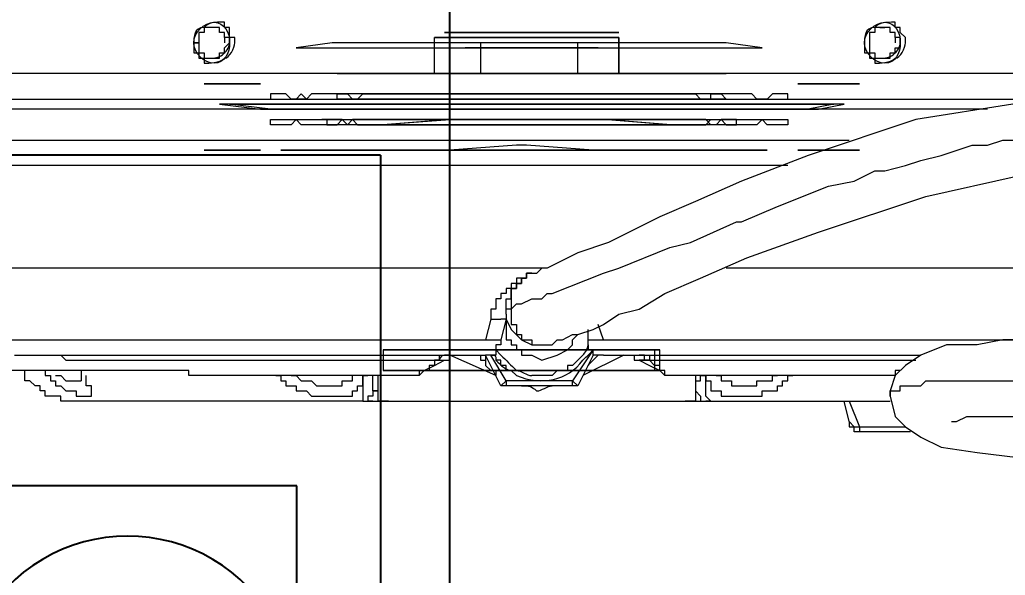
# Model space of a CAD drawing. Header units: millimetres. Extents: x 25083 to 52777, y 24772 to 45779.
# Drawn here: x 39167.5 to 39238.9, y 33516.5 to 33556.8 of the extents above; entities that cross this region are included whole.
import ezdxf

# ---------------------------------------------------------------- set-up
doc = ezdxf.new("R2010")
doc.units = ezdxf.units.MM
doc.layers.add('小车', color=7, linetype='Continuous')
doc.styles.get("Standard").update_dxf_attribs({"font": ''})
doc.styles.get('Standard').set_extended_font_data('SimSun')
doc.dimstyles.new('15', dxfattribs={"dimtxt": 15, "dimasz": 10, "dimexe": 2, "dimexo": 1, "dimgap": 1, "dimtad": 1, "dimdsep": 46, "dimtxsty": 'Standard', "dimcen": 2.5, "dimadec": 0, "dimazin": 0, "dimtfac": 1, "dimtmove": 2, "dimatfit": 3, "dimfxl": 1, "dimtolj": 1, "dimarcsym": 0})
doc.dimstyles.new('ISO-25', dxfattribs={"dimtxt": 2.5, "dimasz": 2.5, "dimexe": 1.25, "dimexo": 0.625, "dimtad": 1, "dimtxsty": 'Standard', "dimcen": 2.5, "dimadec": 0, "dimazin": 0, "dimtfac": 1, "dimtmove": 0, "dimatfit": 3, "dimfxl": 1, "dimarcsym": 0})

# ---------------------------------------------------------------- blocks, each defined once
blk = doc.blocks.new('A$C6E4F4F8B')
for q in [(197.2, 70), (0, 0)]:
    blk.add_line((0, 70), q)
at = {"color": 1}
for p, q in [((64, 63.918), (24, 63.918)), ((24, 63.918), (24, 6.083)), ((74, 63.918), (24, 63.918)), ((24, 63.918), (24, 6.083))]:
    blk.add_line(p, q, dxfattribs=at)
blk.add_arc((39.795, 51.652), 12.158, 88.3056, 271.6944)
blk = doc.blocks.new('*D925')
at = {"color": 0, "lineweight": -2}
for p, q in [((29677.862, 34881.662), (29677.862, 32448.293)), ((40733.017, 34757.645), (40733.017, 32448.293)), ((29680.362, 32449.543), (40730.517, 32449.543))]:
    blk.add_line(p, q, dxfattribs=at)
at = {"color": 0}
for points in [[(29680.362, 32449.96), (29680.362, 32449.127), (29677.862, 32449.543)], [(40730.517, 32449.127), (40730.517, 32449.96), (40733.017, 32449.543)]]:
    blk.add_solid(points, dxfattribs=at)
at = {"layer": 'DEFPOINTS', "color": 0}
for p in [(29677.862, 34882.287), (40733.017, 34758.27), (40733.017, 32449.543)]:
    blk.add_point(p, dxfattribs=at)
at = {"color": 0, "insert": (35205.439, 32451.628), "char_height": 2.5, "attachment_point": 5}
blk.add_mtext('11055,15', dxfattribs=at)
blk = doc.blocks.new('zw$D2F4')
at = {"color": 7, "lineweight": 5}
for points in [[(352.048, 318.997), (352.048, 359.847), (352.42, 360.218), (352.42, 361.704), (352.791, 362.075), (352.791, 362.446), (353.534, 363.189)], [(373.587, 234.699), (373.587, 335.337)], [(370.988, 253.267), (370.988, 334.594)], [(371.73, 334.966), (371.73, 235.07)], [(354.276, 324.568), (354.276, 289.66)], [(359.476, 285.575), (359.476, 324.568)], [(366.903, 267.75), (366.903, 324.568)], [(368.759, 324.568), (368.759, 263.294)], [(353.162, 323.825), (353.162, 320.483), (352.791, 320.111), (352.791, 319.369)], [(353.162, 323.825), (353.162, 322.34)], [(349.82, 319.369), (349.82, 320.483), (350.192, 320.483), (350.192, 321.597), (350.563, 321.597), (350.563, 321.968), (350.934, 321.968), (350.934, 322.34), (351.306, 322.711), (351.306, 323.082), (352.048, 323.082)], [(353.162, 322.34), (353.162, 321.597)], [(352.048, 321.597), (351.677, 321.597), (351.677, 321.226), (351.306, 321.226), (351.306, 320.854), (350.934, 320.854), (350.934, 320.483), (350.563, 320.111), (350.563, 319.369), (350.192, 319.369), (350.192, 318.255), (350.563, 318.255)], [(353.162, 321.597), (353.162, 321.226)], [(353.162, 321.226), (353.162, 319.74)], [(351.677, 320.854), (351.677, 320.483), (351.306, 320.111), (351.306, 319.369), (351.306, 318.997)], [(353.162, 319.74), (353.162, 319.369)], [(349.82, 298.573), (349.82, 319.369)], [(351.677, 318.997), (351.306, 318.997)], [(352.048, 318.997), (351.677, 318.997)], [(352.048, 318.255), (352.048, 318.997)], [(352.791, 319.369), (352.791, 318.997)], [(352.791, 318.997), (352.791, 318.626)], [(352.791, 318.997), (352.791, 317.883)], [(353.162, 319.369), (353.162, 316.027)], [(353.162, 318.997), (353.162, 318.255)], [(350.563, 318.255), (350.934, 318.255), (350.934, 318.626), (351.677, 318.626)], [(352.048, 317.883), (352.048, 318.255)], [(352.791, 318.626), (352.791, 318.255)], [(352.791, 318.255), (352.791, 317.883)], [(353.162, 318.255), (353.162, 316.769)], [(352.048, 315.284), (352.048, 317.883)], [(352.791, 317.883), (352.791, 316.027)], [(352.791, 317.512), (352.791, 316.027)], [(352.791, 316.027), (352.791, 315.655)], [(353.162, 316.398), (353.162, 316.027)], [(353.162, 316.027), (353.162, 315.655)], [(352.048, 313.056), (352.048, 315.284)], [(352.791, 315.655), (352.791, 315.284)], [(352.791, 315.655), (352.791, 315.284)], [(352.791, 315.284), (352.791, 314.541)], [(352.791, 315.284), (352.791, 314.912)], [(353.162, 315.655), (353.162, 315.284)], [(353.162, 315.655), (353.162, 315.284)], [(353.162, 315.284), (353.162, 314.541)], [(353.162, 315.284), (353.162, 314.912)], [(352.791, 314.912), (352.791, 314.541)], [(352.791, 314.541), (352.791, 314.17)], [(352.791, 314.541), (352.791, 314.17)], [(353.162, 314.912), (353.162, 314.541)], [(353.162, 314.541), (353.162, 313.798)], [(353.162, 314.541), (353.162, 314.17)], [(352.791, 314.17), (352.791, 313.798)], [(353.162, 314.17), (353.162, 313.798)], [(352.791, 313.798), (352.791, 313.427)], [(352.791, 313.798), (352.791, 313.427)], [(352.791, 313.427), (352.791, 313.056)], [(353.162, 313.798), (353.162, 313.056)], [(353.162, 313.798), (353.162, 313.427)], [(353.162, 313.427), (353.162, 313.056)], [(352.048, 311.942), (352.048, 313.056)], [(352.791, 313.056), (352.791, 312.684)], [(352.791, 312.684), (352.791, 312.313)], [(353.162, 313.056), (353.162, 312.684)], [(353.162, 312.684), (353.162, 312.313)], [(351.677, 310.456), (351.677, 311.199), (352.048, 311.199), (352.048, 311.942)], [(352.791, 312.313), (352.791, 311.942)], [(352.791, 311.942), (352.791, 311.57)], [(352.791, 311.942), (352.791, 311.57)], [(353.162, 312.313), (353.162, 311.57)], [(353.162, 312.313), (353.162, 311.942)], [(353.162, 311.942), (353.162, 311.57)], [(352.791, 311.57), (352.791, 311.199)], [(352.791, 311.199), (352.791, 310.827)], [(352.791, 311.199), (352.791, 310.827)], [(353.162, 311.57), (353.162, 311.199)], [(353.162, 311.199), (353.162, 310.827)], [(353.162, 311.199), (353.162, 310.827)], [(351.677, 309.342), (351.677, 310.456)], [(352.791, 310.827), (352.791, 310.456)], [(352.791, 310.456), (352.791, 309.713)], [(352.791, 310.456), (352.791, 310.085)], [(353.162, 310.827), (353.162, 310.456)], [(353.162, 310.456), (353.162, 309.713)], [(353.162, 310.456), (353.162, 310.085)], [(375.815, 310.827), (375.073, 310.827), (375.073, 310.456), (374.701, 310.456), (374.701, 310.085), (374.33, 310.085)], [(375.815, 310.827), (375.815, 310.456), (375.073, 310.456), (375.073, 310.085), (374.701, 310.085), (374.701, 308.971), (375.073, 308.971), (375.073, 308.599), (375.444, 308.599), (375.815, 308.228)], [(375.444, 310.456), (375.073, 310.456), (375.073, 310.085)], [(375.815, 310.456), (375.444, 310.456)], [(375.815, 308.228), (376.187, 308.228), (376.187, 308.599), (376.558, 308.599), (376.558, 308.971), (376.929, 308.971), (376.929, 310.085), (376.558, 310.085), (376.558, 310.456), (375.815, 310.456), (375.815, 310.827)], [(376.929, 309.713), (376.929, 310.085), (376.558, 310.085), (376.558, 310.456), (376.187, 310.456), (375.815, 310.456)], [(352.791, 310.085), (352.791, 309.713)], [(352.791, 309.713), (352.791, 309.342)], [(353.162, 310.085), (353.162, 309.713)], [(353.162, 309.713), (353.162, 309.342)], [(368.017, 306), (368.017, 308.599), (368.017, 308.971), (368.017, 310.085)], [(368.017, 310.085), (368.017, 307.485), (368.017, 307.114), (368.017, 306)], [(372.844, 310.085), (372.844, 306.743), (372.844, 306)], [(372.844, 306), (372.844, 309.342), (372.844, 310.085)], [(376.929, 308.971), (376.929, 309.713)], [(376.929, 308.971), (376.929, 309.713)], [(351.677, 305.628), (351.677, 309.342)], [(352.791, 309.342), (352.791, 308.971)], [(352.791, 309.342), (352.791, 308.599)], [(352.791, 308.971), (352.791, 308.599)], [(353.162, 309.342), (353.162, 308.971)], [(353.162, 309.342), (353.162, 308.599)], [(353.162, 308.971), (353.162, 308.599)], [(371.359, 286.689), (371.359, 308.971), (370.988, 306), (370.988, 296.716), (370.988, 291.888), (370.988, 285.946)], [(372.844, 306.743), (372.844, 308.599), (372.844, 309.342)], [(372.844, 309.342), (372.844, 307.857), (372.844, 307.485), (372.844, 306.743)], [(375.815, 307.857), (376.187, 307.857), (376.187, 308.228), (376.929, 308.228), (376.929, 308.599), (377.301, 308.599), (377.301, 308.971)], [(376.187, 308.599), (376.558, 308.599), (376.558, 308.971), (376.929, 308.971)], [(352.791, 308.599), (352.791, 308.228)], [(352.791, 308.228), (352.791, 307.857)], [(353.162, 308.599), (353.162, 308.228)], [(353.162, 308.228), (353.162, 307.857)], [(370.988, 286.318), (370.988, 305.257), (371.359, 308.228), (371.359, 297.087), (371.359, 286.689)], [(376.187, 308.599), (375.815, 308.599)], [(375.815, 308.228), (376.187, 308.228), (376.187, 308.599)], [(352.791, 307.857), (352.791, 307.485)], [(352.791, 307.857), (352.791, 307.485)], [(352.791, 307.485), (352.791, 306.743)], [(353.162, 307.857), (353.162, 307.485)], [(353.162, 307.857), (353.162, 307.485)], [(353.162, 307.485), (353.162, 306.743)], [(352.791, 306.743), (352.791, 306.371)], [(352.791, 306.743), (352.791, 306.371)], [(353.162, 306.743), (353.162, 306.371)], [(353.162, 306.743), (353.162, 306.371)], [(352.791, 306.371), (352.791, 306)], [(352.791, 306), (352.791, 305.628)], [(353.162, 306.371), (353.162, 306)], [(353.162, 306), (353.162, 305.628)], [(351.677, 303.029), (351.677, 305.628)], [(352.791, 305.628), (352.791, 305.257)], [(352.791, 305.628), (352.791, 305.257)], [(352.791, 305.257), (352.791, 304.886)], [(353.162, 305.628), (353.162, 305.257)], [(353.162, 305.628), (353.162, 305.257)], [(353.162, 305.257), (353.162, 304.886)], [(369.874, 286.318), (369.874, 303.029), (370.245, 303.4), (369.874, 303.772), (369.874, 305.257), (370.245, 305.257), (370.245, 286.689)], [(372.102, 286.689), (372.102, 302.286), (371.73, 302.658), (371.73, 303.772), (372.102, 304.143), (372.102, 305.257), (371.73, 305.257), (371.73, 303.4), (372.102, 303.029), (371.73, 302.658), (371.73, 286.318)], [(351.677, 304.886), (351.677, 304.514), (351.306, 304.514), (351.306, 304.143), (350.934, 304.143), (350.934, 303.4), (350.563, 303.4), (350.563, 302.658), (350.192, 302.286), (350.192, 301.915), (350.192, 299.315), (350.563, 299.315)], [(352.791, 304.886), (352.791, 304.143)], [(353.162, 304.886), (353.162, 304.514)], [(352.791, 304.143), (352.791, 303.772)], [(352.791, 304.143), (352.791, 303.772)], [(353.162, 304.514), (353.162, 304.143)], [(353.162, 304.143), (353.162, 303.772)], [(368.017, 301.172), (368.017, 303.029), (368.017, 303.4), (368.017, 304.514)], [(368.017, 304.514), (368.017, 302.658), (368.017, 302.286), (368.017, 301.172)], [(351.677, 303.772), (351.677, 303.4), (351.306, 303.029), (351.306, 302.286)], [(352.791, 303.772), (352.791, 303.029)], [(353.162, 303.772), (353.162, 303.4)], [(353.162, 303.4), (353.162, 303.029)], [(368.017, 300.429), (368.017, 302.286), (368.017, 303.4)], [(368.017, 303.4), (368.017, 301.543), (368.017, 300.429)], [(375.815, 290.031), (375.815, 300.801), (375.444, 303.4), (375.444, 293.745), (375.444, 290.403), (375.444, 286.318)], [(351.677, 300.429), (351.677, 303.029)], [(352.791, 303.029), (352.791, 302.658)], [(352.791, 303.029), (352.791, 302.658)], [(352.791, 302.658), (352.791, 302.286)], [(353.162, 303.029), (353.162, 302.658)], [(353.162, 303.029), (353.162, 302.658)], [(353.162, 302.658), (353.162, 302.286)], [(351.306, 302.286), (350.934, 301.915), (350.934, 300.058), (351.306, 300.058), (351.306, 299.687), (351.306, 299.315)], [(352.791, 302.286), (352.791, 301.543)], [(353.162, 302.286), (353.162, 301.543)], [(352.791, 301.543), (352.791, 301.172)], [(352.791, 301.543), (352.791, 301.172)], [(352.791, 301.172), (352.791, 300.801)], [(353.162, 301.543), (353.162, 301.172)], [(353.162, 301.543), (353.162, 301.172)], [(353.162, 301.172), (353.162, 300.801)], [(368.017, 286.318), (368.017, 301.543), (368.017, 286.689)], [(370.245, 286.689), (370.245, 299.315), (369.874, 299.687), (370.245, 300.058), (370.245, 301.172), (370.245, 301.543), (370.245, 301.172), (369.874, 301.172), (369.874, 300.429), (370.245, 300.058), (370.245, 299.315), (369.874, 298.944), (369.874, 286.318)], [(351.677, 298.573), (351.677, 300.429)], [(352.791, 300.801), (352.791, 300.429)], [(352.791, 300.429), (352.791, 300.058)], [(352.791, 300.429), (352.791, 300.058)], [(353.162, 300.801), (353.162, 300.429)], [(353.162, 300.429), (353.162, 300.058)], [(353.162, 300.429), (353.162, 300.058)], [(371.73, 286.318), (371.73, 300.429), (372.102, 300.429), (372.102, 299.687), (371.73, 299.315), (371.73, 298.944), (372.102, 298.573), (372.102, 286.689)], [(373.587, 286.689), (373.587, 300.429), (373.587, 286.318)], [(352.791, 300.058), (352.791, 299.315)], [(353.162, 300.058), (353.162, 299.687)], [(353.162, 299.687), (353.162, 299.315)], [(350.563, 299.315), (350.563, 298.944), (350.934, 298.944), (350.934, 298.573)], [(351.306, 299.315), (351.677, 299.315)], [(352.791, 299.315), (352.791, 298.944)], [(352.791, 298.944), (352.791, 298.573)], [(352.791, 298.944), (352.791, 298.573)], [(353.162, 299.315), (353.162, 298.944)], [(353.162, 298.944), (353.162, 298.201)], [(353.162, 298.944), (353.162, 298.573)], [(349.82, 298.573), (349.82, 298.201)], [(351.677, 298.573), (349.82, 298.573)], [(349.82, 298.573), (349.82, 298.201)], [(349.82, 298.201), (349.82, 297.83)], [(349.82, 297.83), (349.82, 298.201)], [(350.192, 298.201), (349.82, 298.201)], [(350.563, 297.83), (350.192, 297.83), (350.192, 298.201)], [(350.934, 298.573), (351.677, 298.573)], [(351.306, 297.83), (351.677, 297.83), (351.677, 298.573)], [(351.677, 296.716), (351.677, 298.573)], [(352.791, 298.573), (352.791, 297.83)], [(353.162, 298.573), (353.162, 298.201)], [(353.162, 298.201), (353.162, 297.83)], [(349.82, 297.83), (349.82, 297.087)], [(349.82, 297.087), (349.82, 297.459), (350.563, 297.459)], [(350.192, 297.459), (350.563, 297.459), (350.563, 297.83)], [(350.563, 297.83), (350.563, 297.459)], [(350.563, 297.83), (351.306, 297.83)], [(350.563, 297.459), (351.677, 297.459)], [(352.791, 297.83), (352.791, 297.459)], [(352.791, 297.459), (352.791, 297.087)], [(352.791, 297.459), (352.791, 297.087)], [(353.162, 297.83), (353.162, 297.459)], [(353.162, 297.459), (353.162, 297.087)], [(353.162, 297.459), (353.162, 297.087)], [(369.874, 285.946), (369.874, 297.459), (370.245, 292.26), (370.245, 286.689)], [(349.82, 297.087), (349.82, 296.716)], [(349.82, 296.716), (349.82, 297.087)], [(349.82, 296.716), (349.82, 275.177)], [(351.677, 294.488), (351.677, 296.716)], [(353.534, 297.087), (352.048, 297.087)], [(353.534, 297.087), (352.048, 297.087)], [(352.048, 297.087), (352.048, 277.405)], [(352.048, 277.034), (352.048, 297.087)], [(352.791, 297.087), (352.791, 296.344)], [(353.162, 297.087), (353.162, 296.716)], [(353.162, 296.716), (353.162, 296.344)], [(353.162, 296.716), (353.162, 296.344)], [(353.534, 297.087), (353.534, 277.405)], [(353.534, 277.034), (353.534, 297.087)], [(368.388, 286.689), (368.388, 287.432), (368.017, 292.26), (368.017, 296.716), (368.017, 291.888), (368.017, 285.946)], [(370.245, 286.689), (370.245, 292.26), (369.874, 297.087), (369.874, 296.344), (369.874, 291.517), (369.874, 286.318)], [(352.791, 296.344), (352.791, 295.973)], [(352.791, 295.973), (352.791, 295.602)], [(352.791, 295.973), (352.791, 295.602)], [(353.162, 296.344), (353.162, 295.973)], [(353.162, 295.973), (353.162, 295.602)], [(353.162, 295.973), (353.162, 295.602)], [(352.791, 295.602), (352.791, 294.859)], [(353.162, 295.602), (353.162, 295.23)], [(352.048, 295.23), (352.048, 293.745), (352.048, 293.002)], [(352.048, 293.002), (352.048, 294.488), (352.048, 294.859), (352.048, 295.23)], [(352.048, 295.23), (352.048, 293.745), (352.048, 293.002)], [(352.048, 293.002), (352.048, 294.488), (352.048, 295.23)], [(352.791, 294.859), (352.791, 294.488)], [(353.162, 295.23), (353.162, 294.859)], [(353.162, 295.23), (353.162, 294.859)], [(353.162, 294.859), (353.162, 294.488)], [(353.534, 293.002), (353.534, 294.859), (353.534, 295.23)], [(353.534, 295.23), (353.534, 293.374), (353.534, 293.002)], [(353.534, 293.002), (353.534, 294.859), (353.534, 295.23)], [(353.534, 295.23), (353.534, 293.374), (353.534, 293.002)], [(351.677, 294.488), (352.048, 294.116)], [(352.791, 293.374), (352.42, 293.374), (352.42, 293.745), (352.048, 293.745), (352.048, 294.488), (351.677, 294.488)], [(352.048, 294.116), (352.42, 293.374)], [(352.791, 294.488), (352.791, 294.116)], [(352.791, 294.488), (352.791, 294.116)], [(352.791, 294.116), (352.791, 293.374)], [(353.162, 294.488), (353.162, 294.116)], [(353.162, 294.488), (353.162, 294.116)], [(353.162, 294.116), (353.162, 293.745)], [(373.587, 289.66), (373.587, 294.116), (373.587, 293.374), (373.587, 290.031)], [(352.42, 293.374), (352.791, 292.631)], [(352.791, 293.002), (352.791, 293.374)], [(352.791, 293.374), (352.791, 293.002)], [(352.791, 293.374), (352.791, 292.631)], [(353.162, 293.745), (353.162, 293.374)], [(353.162, 293.745), (353.162, 293.374)], [(353.162, 293.374), (353.162, 293.002)], [(373.587, 293.374), (376.187, 293.374)], [(373.587, 293.374), (376.187, 293.374)], [(373.587, 290.031), (373.587, 293.374)], [(373.587, 293.374), (373.587, 286.689)], [(376.187, 293.374), (376.187, 280.005)], [(376.187, 286.689), (376.187, 293.374)], [(352.791, 293.002), (352.791, 292.631)], [(352.791, 293.002), (353.162, 293.002)], [(352.791, 292.631), (352.791, 292.26)], [(352.791, 292.631), (352.791, 292.26)], [(352.791, 292.26), (353.162, 292.26), (353.162, 292.631)], [(353.162, 293.002), (353.162, 292.631)], [(353.162, 293.002), (353.162, 291.888)], [(353.162, 292.631), (353.162, 292.26)], [(376.558, 286.318), (376.558, 292.631), (376.558, 290.031), (376.558, 286.689)], [(351.677, 288.917), (353.162, 292.26)], [(353.162, 292.26), (353.162, 291.888)], [(353.162, 291.888), (353.162, 291.517)], [(376.558, 286.689), (376.558, 291.888), (376.558, 291.517), (376.558, 286.318)], [(353.162, 291.517), (353.162, 291.145)], [(353.162, 291.517), (353.162, 290.774)], [(353.162, 291.145), (353.162, 290.774)], [(375.444, 286.318), (375.444, 291.145), (375.444, 289.289), (375.444, 286.689)], [(353.162, 290.774), (353.162, 290.403)], [(353.162, 290.403), (353.162, 290.031)], [(350.934, 288.546), (353.162, 289.66)], [(352.791, 290.031), (352.791, 289.66), (352.42, 289.66), (352.048, 289.289), (352.048, 288.917), (351.677, 288.917)], [(353.162, 290.031), (353.162, 289.66)], [(353.905, 288.546), (353.905, 288.917), (353.162, 288.917), (353.162, 289.289), (353.162, 289.66)], [(355.762, 289.289), (354.276, 289.66)], [(354.276, 289.66), (354.276, 288.546)], [(375.815, 290.031), (373.587, 290.031)], [(373.587, 286.318), (373.587, 289.66)], [(375.815, 282.976), (375.815, 290.031)], [(351.306, 288.175), (353.162, 289.289)], [(351.677, 287.432), (352.048, 287.803), (352.048, 288.175), (352.42, 288.175), (352.42, 288.546), (352.791, 288.546), (352.791, 288.917)], [(358.733, 287.06), (358.733, 287.432), (358.361, 287.432), (358.361, 287.803), (357.99, 287.803), (357.99, 288.175), (357.619, 288.175), (357.619, 288.546), (357.247, 288.546), (357.247, 288.917), (356.876, 288.917), (356.505, 288.917), (356.505, 289.289), (355.762, 289.289)], [(350.934, 288.546), (351.306, 288.175)], [(350.934, 288.175), (350.934, 288.546)], [(351.306, 288.175), (350.934, 288.175)], [(350.934, 283.347), (350.934, 288.175)], [(351.306, 283.347), (351.306, 288.175)], [(354.276, 288.175), (354.276, 287.803), (353.905, 287.803), (353.905, 287.432), (353.534, 287.432), (353.534, 287.06), (353.162, 287.06), (353.162, 286.689)], [(354.276, 288.546), (353.905, 288.546)], [(355.762, 288.175), (354.276, 288.546)], [(355.391, 288.175), (354.648, 288.175)], [(355.762, 288.175), (355.019, 287.803)], [(355.391, 288.175), (355.762, 288.175)], [(355.762, 288.175), (355.762, 288.546)], [(356.133, 288.175), (356.505, 288.175)], [(356.505, 287.803), (356.505, 288.175)], [(356.505, 288.175), (357.247, 288.175), (357.247, 287.803), (357.99, 287.803), (357.99, 287.432), (358.361, 287.432), (358.361, 287.06), (358.733, 287.06)], [(355.019, 287.803), (354.276, 287.06), (353.905, 286.318), (353.905, 284.832)], [(355.391, 287.803), (355.391, 287.432), (354.648, 287.432), (354.648, 287.06)], [(356.505, 287.803), (355.762, 287.803)], [(356.505, 287.803), (356.876, 287.432), (356.876, 287.06), (357.247, 286.318), (357.247, 285.575), (357.619, 285.204), (357.619, 284.832), (359.104, 281.119), (359.476, 280.005), (360.961, 276.291), (361.332, 274.806), (362.818, 271.463), (362.818, 271.092), (363.932, 268.493), (365.417, 264.779), (365.789, 262.922), (366.531, 261.437), (366.531, 260.694), (366.903, 259.209), (367.274, 258.094), (367.645, 256.609), (368.388, 254.381), (368.388, 253.267), (368.759, 252.153), (368.759, 251.039)], [(359.104, 286.318), (359.104, 286.689), (358.733, 286.689), (358.733, 287.06), (358.361, 287.06), (358.361, 287.432), (357.99, 287.432), (357.99, 287.803), (356.505, 287.803)], [(353.162, 286.689), (353.162, 286.318), (352.791, 285.575), (353.162, 284.461), (353.534, 283.718)], [(354.648, 287.06), (354.276, 287.06), (354.276, 286.318), (353.905, 286.318), (353.905, 285.575), (353.905, 284.832)], [(358.733, 287.06), (358.733, 286.689), (359.104, 286.689), (359.104, 286.318)], [(368.017, 285.946), (368.017, 287.06)], [(368.017, 287.06), (368.017, 286.318), (368.017, 285.946)], [(368.017, 285.946), (368.017, 276.291), (368.017, 281.119), (368.017, 281.861), (368.388, 286.689)], [(368.017, 286.689), (368.017, 271.463), (368.017, 286.318)], [(370.245, 286.689), (370.245, 280.747), (369.874, 275.92), (369.874, 275.177), (369.874, 275.548), (369.874, 285.946)], [(369.874, 286.318), (369.874, 276.291), (370.245, 281.119), (370.245, 286.689)], [(370.245, 286.689), (370.245, 267.75), (369.874, 267.75), (369.874, 269.235), (370.245, 269.607), (369.874, 269.978), (369.874, 286.318)], [(369.874, 286.318), (369.874, 273.692), (370.245, 273.32), (370.245, 272.577), (369.874, 272.206), (369.874, 271.463), (370.245, 271.463), (370.245, 272.577), (369.874, 272.949), (369.874, 273.32), (370.245, 273.692), (370.245, 286.689)], [(370.245, 287.06), (370.245, 285.946)], [(370.245, 285.946), (370.245, 287.06)], [(370.988, 285.946), (370.988, 265.522), (371.359, 263.665), (371.359, 276.291), (371.359, 281.119), (371.359, 286.689)], [(371.359, 286.689), (371.359, 264.408), (370.988, 266.264), (370.988, 275.548), (370.988, 275.92), (370.988, 286.318)], [(371.73, 286.318), (371.73, 267.75), (372.102, 267.75), (372.102, 268.864), (371.73, 269.235), (371.73, 269.978), (372.102, 270.349), (372.102, 286.689)], [(372.102, 286.689), (372.102, 274.434), (371.73, 274.063), (371.73, 273.32), (372.102, 273.32), (372.102, 272.577), (371.73, 272.206), (371.73, 286.318)], [(373.587, 286.689), (373.587, 280.005)], [(373.587, 286.318), (373.587, 272.206), (373.587, 286.689)], [(375.444, 286.689), (375.444, 281.49), (375.444, 283.718), (375.444, 286.318)], [(376.187, 280.005), (376.187, 286.689)], [(376.558, 286.689), (376.558, 280.005), (376.558, 282.604), (376.558, 286.318)], [(376.558, 286.318), (376.558, 280.747), (376.558, 281.49), (376.558, 286.689)], [(353.162, 282.604), (352.42, 283.347), (352.42, 283.718), (352.048, 283.718), (352.048, 284.461), (351.677, 284.832), (351.677, 285.204), (351.677, 286.318)], [(359.104, 286.318), (359.104, 285.946)], [(371.359, 251.41), (370.245, 258.466), (367.645, 266.264), (365.789, 271.092), (364.303, 274.434), (363.189, 277.034), (361.332, 280.747), (360.59, 282.976), (359.476, 285.204), (359.476, 285.575), (359.104, 285.946)], [(373.587, 282.976), (373.587, 277.777), (373.587, 278.519), (373.587, 286.318)], [(375.444, 286.318), (375.444, 282.604)], [(353.905, 284.832), (354.276, 284.461), (354.276, 284.09), (354.648, 283.347), (354.648, 282.976)], [(350.934, 283.347), (351.306, 283.347)], [(351.306, 283.347), (350.934, 282.976)], [(350.934, 282.976), (350.934, 283.347)], [(353.534, 281.861), (351.306, 283.347)], [(353.534, 283.718), (353.905, 283.347), (354.276, 283.347), (354.648, 282.976)], [(353.162, 281.861), (350.934, 282.976)], [(353.162, 279.633), (351.677, 282.604)], [(354.648, 282.976), (355.019, 281.861)], [(373.587, 282.976), (375.815, 282.976)], [(373.587, 280.005), (373.587, 282.976)], [(375.444, 282.604), (375.444, 269.607), (375.815, 272.206), (375.815, 278.891), (375.815, 280.005), (375.815, 282.976)], [(353.162, 281.49), (353.162, 281.861), (353.534, 281.861), (353.534, 282.233), (353.905, 282.233)], [(353.905, 282.233), (353.534, 282.233)], [(353.905, 282.233), (354.276, 282.233)], [(354.276, 282.233), (355.019, 282.233)], [(354.276, 282.233), (354.276, 281.119)], [(354.648, 282.233), (355.019, 282.233)], [(355.019, 281.861), (355.391, 281.119)], [(352.048, 281.49), (352.048, 280.005), (352.048, 279.633), (352.048, 279.262)], [(352.048, 279.262), (352.048, 280.747), (352.048, 281.49)], [(352.048, 281.119), (352.048, 279.633), (352.048, 278.891)], [(352.048, 278.891), (352.048, 280.376), (352.048, 280.747), (352.048, 281.119)], [(353.162, 281.119), (353.162, 281.49)], [(353.162, 281.119), (353.162, 280.747)], [(353.534, 279.262), (353.534, 280.747), (353.534, 281.119), (353.534, 281.49)], [(353.534, 281.49), (353.534, 279.633), (353.534, 279.262)], [(353.534, 278.891), (353.534, 280.747), (353.534, 281.119)], [(353.534, 281.119), (353.534, 279.262), (353.534, 278.891)], [(354.276, 281.119), (355.391, 281.49)], [(354.276, 281.119), (354.276, 250.296)], [(355.391, 281.119), (356.133, 280.005), (356.505, 278.519), (357.619, 276.662), (358.733, 274.063), (360.218, 270.721), (362.075, 265.522), (364.675, 257.723), (366.16, 251.039)], [(353.162, 280.747), (353.162, 280.376)], [(353.162, 280.747), (353.162, 280.376)], [(353.162, 280.376), (353.162, 280.005)], [(353.162, 280.005), (353.162, 279.633)], [(353.162, 280.005), (353.162, 279.633)], [(353.162, 279.633), (353.162, 279.262)], [(373.587, 280.005), (376.187, 280.005)], [(376.187, 280.005), (373.587, 280.005)], [(353.162, 278.891), (352.791, 278.891)], [(352.791, 278.891), (352.791, 278.519)], [(353.162, 279.262), (353.162, 278.519)], [(353.162, 279.262), (353.162, 278.891)], [(353.162, 278.891), (353.162, 278.519)], [(352.791, 278.519), (352.42, 277.777)], [(352.791, 278.519), (352.791, 278.148)], [(352.791, 278.148), (352.791, 278.519)], [(352.791, 277.777), (352.791, 278.148)], [(352.791, 278.148), (352.791, 277.405)], [(353.162, 277.777), (352.791, 277.777), (352.791, 278.148)], [(352.791, 277.777), (352.791, 278.148)], [(353.162, 278.519), (353.162, 278.148)], [(353.162, 278.148), (353.162, 278.519)], [(353.162, 278.148), (353.162, 277.405)], [(353.162, 278.148), (353.162, 277.405)], [(351.677, 276.662), (352.048, 276.662), (352.048, 277.034), (352.42, 277.034), (352.42, 277.405), (352.791, 277.777)], [(352.42, 277.777), (352.048, 277.034)], [(353.534, 277.405), (352.048, 277.405)], [(352.048, 277.405), (352.048, 277.034)], [(352.791, 277.405), (352.791, 277.034)], [(353.162, 277.405), (353.162, 277.034)], [(353.534, 277.405), (353.534, 277.034)], [(352.048, 277.034), (351.677, 276.662)], [(351.677, 275.177), (351.677, 276.662)], [(352.048, 277.034), (353.534, 277.034)], [(352.791, 277.034), (352.791, 276.291)], [(353.162, 277.034), (353.162, 276.662)], [(353.162, 277.034), (353.162, 276.662)], [(353.162, 276.662), (353.162, 276.291)], [(352.791, 276.291), (352.791, 275.92)], [(352.791, 276.291), (352.791, 275.92)], [(353.162, 276.291), (353.162, 275.92)], [(353.162, 276.291), (353.162, 275.92)], [(352.791, 275.92), (352.791, 275.548)], [(352.791, 275.548), (352.791, 274.806)], [(353.162, 275.92), (353.162, 275.177)], [(353.162, 275.548), (353.162, 275.177)], [(349.82, 275.177), (349.82, 274.806)], [(350.563, 274.434), (349.82, 274.434), (349.82, 274.806), (349.82, 275.177)], [(349.82, 274.806), (349.82, 274.434)], [(351.677, 273.692), (351.677, 275.177)], [(352.791, 274.806), (352.791, 274.434)], [(352.791, 274.806), (352.791, 274.434)], [(353.162, 275.177), (353.162, 274.806)], [(353.162, 274.806), (353.162, 274.434)], [(353.162, 274.806), (353.162, 274.434)], [(349.82, 274.434), (349.82, 273.692)], [(349.82, 274.434), (349.82, 273.692)], [(350.192, 274.063), (349.82, 274.063), (349.82, 273.692)], [(350.563, 274.434), (350.192, 274.063)], [(351.677, 274.434), (350.563, 274.434)], [(351.306, 274.434), (351.306, 274.063), (351.677, 274.063)], [(351.677, 274.063), (351.677, 273.692)], [(352.791, 274.434), (352.791, 274.063)], [(352.791, 274.063), (352.791, 273.692)], [(353.162, 274.434), (353.162, 274.063)], [(353.162, 274.063), (353.162, 273.692)], [(353.162, 274.063), (353.162, 273.692)], [(349.82, 273.692), (349.82, 273.32)], [(349.82, 273.32), (350.192, 273.692), (351.677, 273.692)], [(349.82, 273.32), (349.82, 273.692)], [(350.934, 273.32), (350.563, 273.32), (350.563, 272.577)], [(351.677, 273.692), (351.306, 273.692), (351.306, 273.32), (350.934, 273.32)], [(351.677, 272.949), (351.677, 273.692)], [(352.791, 273.692), (352.791, 273.32)], [(352.791, 273.32), (352.791, 272.949)], [(352.791, 273.32), (352.791, 272.949)], [(353.162, 273.692), (353.162, 273.32)], [(353.162, 273.32), (353.162, 272.949)], [(353.162, 273.32), (353.162, 272.949)], [(350.563, 272.577), (350.192, 272.577), (350.192, 269.607), (350.563, 269.607), (350.563, 269.235), (350.563, 268.493), (350.934, 268.493), (350.934, 268.121), (351.306, 268.121), (351.306, 267.75), (351.677, 267.75), (351.677, 267.378)], [(351.677, 272.949), (351.677, 272.577), (351.306, 272.577)], [(351.306, 272.577), (351.306, 271.835)], [(351.677, 271.092), (351.677, 272.949)], [(352.791, 272.949), (352.791, 272.577)], [(352.791, 272.577), (352.791, 271.835)], [(353.162, 272.949), (353.162, 272.577)], [(353.162, 272.577), (353.162, 272.206)], [(368.017, 269.607), (368.017, 271.463), (368.017, 271.835), (368.017, 272.949)], [(368.017, 272.949), (368.017, 271.092), (368.017, 270.721), (368.017, 269.607)], [(368.017, 269.235), (368.017, 271.092), (368.017, 271.463), (368.017, 272.577)], [(368.017, 272.577), (368.017, 270.721), (368.017, 270.349), (368.017, 269.235)], [(351.306, 271.835), (350.934, 271.835), (350.934, 269.978), (351.306, 269.978)], [(352.791, 271.835), (352.791, 271.463)], [(352.791, 271.835), (352.791, 271.463)], [(353.162, 272.206), (353.162, 271.835)], [(353.162, 271.835), (353.162, 271.463)], [(353.162, 271.835), (353.162, 271.463)], [(359.476, 246.211), (359.476, 272.206)], [(351.677, 269.235), (351.677, 271.092)], [(352.791, 271.463), (352.791, 271.092)], [(352.791, 271.092), (352.791, 270.721)], [(353.162, 271.463), (353.162, 271.092)], [(353.162, 271.092), (353.162, 270.721)], [(352.791, 270.721), (352.791, 270.349)], [(352.791, 270.721), (352.791, 270.349)], [(352.791, 270.349), (352.791, 269.607)], [(353.162, 270.721), (353.162, 270.349)], [(353.162, 270.721), (353.162, 270.349)], [(353.162, 270.349), (353.162, 269.607)], [(351.306, 269.978), (351.306, 268.864), (351.677, 268.864), (351.677, 268.493)], [(352.791, 269.607), (352.791, 269.235)], [(353.162, 269.607), (353.162, 268.864)], [(353.162, 269.607), (353.162, 269.235)], [(351.677, 266.636), (351.677, 269.235)], [(352.791, 269.235), (352.791, 268.864)], [(352.791, 269.235), (352.791, 268.864)], [(352.791, 268.864), (352.791, 268.493)], [(353.162, 269.235), (353.162, 268.864)], [(353.162, 268.864), (353.162, 268.493)], [(352.791, 268.493), (352.791, 268.121)], [(352.791, 268.121), (352.791, 267.75)], [(352.791, 268.121), (352.791, 267.75)], [(353.162, 268.493), (353.162, 268.121)], [(353.162, 268.121), (353.162, 267.378)], [(352.791, 267.75), (352.791, 267.007)], [(353.162, 267.378), (353.162, 267.007)], [(352.791, 267.007), (352.791, 266.636)], [(353.162, 267.007), (353.162, 266.636)], [(368.017, 262.551), (368.017, 265.15), (368.017, 265.522), (368.017, 267.007)], [(368.017, 267.007), (368.017, 264.036), (368.017, 262.551)], [(372.844, 267.007), (372.844, 263.665), (372.844, 263.294), (372.844, 262.551)], [(372.844, 262.551), (372.844, 265.893), (372.844, 266.264), (372.844, 267.007)], [(351.677, 263.665), (351.677, 266.636)], [(352.791, 266.636), (352.791, 265.893)], [(353.162, 266.636), (353.162, 265.893)], [(372.844, 263.294), (372.844, 265.15), (372.844, 266.264)], [(372.844, 266.264), (372.844, 264.408), (372.844, 263.294)], [(352.791, 265.893), (352.791, 265.522)], [(352.791, 265.522), (352.791, 265.15)], [(353.162, 265.893), (353.162, 265.522)], [(353.162, 265.522), (353.162, 265.15)], [(353.162, 265.522), (353.162, 265.15)], [(352.791, 265.15), (352.791, 264.779)], [(352.791, 264.779), (352.791, 264.036)], [(352.791, 264.779), (352.791, 264.408)], [(353.162, 265.15), (353.162, 264.779)], [(353.162, 264.779), (353.162, 264.036)], [(353.162, 264.779), (353.162, 264.408)], [(352.791, 264.408), (352.791, 264.036)], [(352.791, 264.036), (352.791, 263.665)], [(353.162, 264.408), (353.162, 264.036)], [(353.162, 264.036), (353.162, 263.294)], [(349.82, 263.294), (347.963, 262.551)], [(348.335, 263.294), (347.963, 262.922)], [(348.335, 263.294), (347.963, 263.294), (347.963, 262.922)], [(348.335, 263.294), (349.82, 263.665)], [(351.677, 262.551), (351.677, 263.665)], [(352.791, 263.665), (352.791, 262.922)], [(352.791, 263.665), (352.791, 263.294)], [(352.791, 263.294), (352.791, 262.922)], [(353.162, 263.665), (353.162, 262.922)], [(353.162, 263.294), (353.162, 262.922)], [(347.592, 262.551), (347.592, 262.922), (347.963, 262.922)], [(347.963, 262.551), (347.592, 262.551)], [(347.592, 258.837), (347.592, 262.551)], [(347.963, 262.922), (347.963, 262.551)], [(347.963, 262.551), (347.963, 259.209)], [(351.677, 260.694), (351.677, 262.551)], [(352.791, 262.922), (352.791, 262.551)], [(352.791, 262.551), (352.791, 261.808)], [(352.791, 262.551), (352.791, 262.179)], [(353.162, 262.922), (353.162, 262.551)], [(353.162, 262.551), (353.162, 262.179)], [(353.162, 262.551), (353.162, 261.808)], [(352.791, 262.179), (352.791, 261.808)], [(352.791, 261.808), (352.791, 261.437)], [(353.162, 262.179), (353.162, 261.808)], [(353.162, 261.808), (353.162, 261.437)], [(375.815, 262.179), (375.073, 262.179), (375.073, 261.808), (374.701, 261.808), (374.701, 261.437), (374.33, 261.437)], [(375.815, 261.808), (375.073, 261.808), (375.073, 261.437), (374.701, 261.437), (374.701, 260.323), (375.073, 260.323), (375.073, 259.951), (375.444, 259.951), (375.444, 259.58), (375.815, 259.58)], [(375.444, 261.808), (375.073, 261.808), (375.073, 261.437)], [(375.815, 261.808), (375.444, 261.808)], [(376.929, 261.065), (376.929, 261.437), (376.558, 261.437), (376.558, 261.808), (376.187, 261.808), (375.815, 261.808)], [(375.815, 259.58), (376.187, 259.58), (376.187, 259.951), (376.558, 259.951), (376.558, 260.323), (376.929, 260.323), (376.929, 261.437), (376.558, 261.437), (376.558, 261.808), (375.815, 261.808)], [(352.791, 261.437), (352.791, 260.694)], [(352.791, 261.437), (352.791, 261.065)], [(352.791, 261.065), (352.791, 260.694)], [(353.162, 261.437), (353.162, 261.065)], [(353.162, 261.437), (353.162, 260.694)], [(353.162, 261.065), (353.162, 260.694)], [(376.929, 260.323), (376.929, 261.065)], [(376.929, 260.323), (376.929, 261.065)], [(350.192, 260.323), (348.706, 259.951), (347.963, 259.209), (347.221, 258.094), (346.478, 256.609), (346.107, 254.01), (345.364, 248.068), (344.25, 238.412), (344.25, 234.328)], [(354.276, 250.667), (354.276, 252.153), (353.905, 254.01), (353.905, 256.238), (353.162, 258.094), (352.42, 259.209), (351.677, 259.951), (350.563, 260.323), (350.192, 260.323)], [(350.192, 260.323), (350.563, 260.323), (350.563, 259.58), (350.934, 259.58), (350.934, 258.094), (351.306, 257.723), (351.306, 255.495), (351.306, 255.124), (351.306, 251.039)], [(352.048, 259.58), (352.048, 259.951), (351.677, 259.951), (351.677, 260.694)], [(352.791, 260.694), (352.791, 260.323)], [(352.791, 260.694), (352.791, 260.323)], [(352.791, 260.323), (352.791, 259.951)], [(353.162, 260.694), (353.162, 259.58)], [(353.162, 260.694), (353.162, 260.323)], [(353.162, 260.323), (353.162, 259.209)], [(376.187, 259.951), (376.558, 259.951), (376.558, 260.323), (376.929, 260.323)], [(352.791, 259.951), (352.791, 259.58)], [(352.791, 259.951), (352.791, 259.58)], [(352.791, 259.58), (352.791, 259.209)], [(375.815, 259.58), (376.187, 259.58), (376.187, 259.951)], [(376.187, 259.951), (375.815, 259.951)], [(375.815, 259.209), (376.187, 259.209), (376.558, 259.58), (376.929, 259.58), (376.929, 259.951), (377.301, 259.951)], [(352.791, 259.209), (352.791, 258.837)], [(352.791, 258.837), (352.791, 258.466)], [(353.162, 259.209), (353.162, 258.837)], [(353.162, 259.209), (353.162, 258.837)], [(353.162, 258.837), (353.162, 258.466)], [(353.162, 258.466), (353.162, 258.094)], [(353.162, 258.466), (353.162, 258.094)], [(348.335, 255.866), (348.335, 255.495), (348.706, 254.752), (348.706, 250.667)]]:
    blk.add_lwpolyline(points, dxfattribs=at)
for points in [[(351.677, 318.626), (351.677, 318.626), (351.677, 318.626), (351.677, 318.626)], [(376.929, 310.085), (376.929, 310.827), (376.187, 310.827), (375.815, 310.827)], [(374.33, 310.085), (374.33, 309.713), (374.33, 308.971), (374.701, 308.599)], [(375.073, 310.085), (374.701, 310.085), (374.701, 310.085), (374.701, 310.085)], [(374.701, 310.085), (374.701, 309.713), (374.701, 309.713), (374.701, 309.713)], [(374.701, 309.713), (374.701, 309.342), (374.701, 308.971), (375.073, 308.599)], [(377.301, 308.971), (377.301, 309.342), (377.301, 309.713), (376.929, 310.085)], [(374.701, 308.599), (374.701, 308.228), (375.444, 307.857), (375.815, 307.857)], [(375.073, 308.599), (375.073, 308.599), (375.444, 308.228), (375.815, 308.228)], [(351.677, 298.573), (351.677, 298.201), (351.677, 298.201), (351.677, 298.201)], [(351.306, 297.83), (351.306, 297.83), (351.677, 297.83), (351.677, 297.83)], [(352.791, 293.002), (352.791, 293.002), (352.791, 293.002), (352.791, 293.002)], [(353.162, 292.631), (353.162, 293.002), (352.791, 293.002), (352.791, 293.002)], [(353.162, 292.26), (353.162, 292.26), (353.162, 292.26), (352.791, 292.26)], [(353.162, 292.26), (353.162, 292.26), (353.162, 292.26), (353.162, 292.26)], [(353.162, 290.031), (353.162, 290.031), (353.162, 290.031), (352.791, 290.031)], [(352.791, 290.031), (352.791, 290.031), (352.791, 290.031), (352.791, 290.031)], [(352.791, 289.66), (352.791, 289.66), (352.791, 289.66), (352.791, 289.66)], [(353.162, 289.66), (353.162, 289.66), (352.791, 289.66), (352.791, 289.66)], [(353.162, 289.66), (353.162, 289.66), (353.162, 289.66), (352.791, 289.66)], [(352.791, 288.917), (352.42, 288.546), (352.048, 288.175), (352.048, 287.803)], [(353.162, 289.289), (353.162, 288.917), (353.162, 288.917), (352.791, 288.917)], [(353.162, 289.289), (353.162, 288.917), (353.162, 288.917), (352.791, 288.917)], [(353.534, 288.917), (353.534, 288.917), (353.162, 288.546), (353.162, 288.546)], [(355.762, 289.289), (355.762, 288.917), (355.762, 288.917), (355.762, 288.546)], [(353.162, 288.546), (352.791, 288.175), (352.42, 287.803), (352.048, 287.432)], [(354.648, 288.175), (354.648, 288.175), (354.648, 288.175), (354.276, 288.175)], [(355.762, 288.175), (355.391, 288.175), (355.391, 288.175), (355.391, 288.175)], [(356.133, 288.175), (356.133, 288.175), (355.762, 288.175), (355.762, 288.175)], [(355.762, 288.175), (355.762, 288.175), (355.762, 288.175), (355.762, 288.175)], [(351.677, 287.432), (350.934, 285.575), (351.306, 283.718), (352.791, 282.604)], [(352.048, 287.803), (352.048, 287.803), (351.677, 287.432), (351.677, 287.432)], [(352.048, 287.432), (352.048, 287.06), (351.677, 286.689), (351.677, 286.318)], [(355.762, 287.803), (355.762, 287.803), (355.762, 287.803), (355.391, 287.803)], [(350.934, 286.689), (350.934, 286.318), (350.563, 285.946), (350.563, 285.946)], [(350.934, 287.06), (350.934, 287.06), (350.934, 286.689), (350.934, 286.689)], [(353.162, 286.689), (353.162, 286.689), (353.162, 286.689), (353.162, 286.689)], [(350.563, 285.946), (350.563, 285.575), (350.934, 285.204), (350.934, 284.832)], [(352.791, 282.604), (353.162, 282.233), (353.162, 282.233), (353.534, 281.861)], [(353.162, 282.604), (353.162, 282.604), (353.534, 282.233), (353.905, 282.233)], [(352.42, 282.233), (352.791, 281.861), (352.791, 281.861), (353.162, 281.49)], [(353.534, 281.861), (353.534, 281.861), (353.534, 281.861), (353.534, 281.861)], [(353.905, 282.233), (354.276, 282.233), (354.648, 282.233), (354.648, 282.233)], [(352.791, 278.891), (352.791, 278.519), (352.791, 278.519), (352.791, 278.519)], [(352.791, 278.519), (352.791, 278.519), (352.791, 278.519), (352.791, 278.519)], [(352.791, 278.148), (352.791, 278.148), (352.791, 278.148), (352.791, 278.148)], [(352.791, 278.148), (352.791, 278.148), (353.162, 278.148), (353.162, 278.148)], [(350.192, 274.063), (350.192, 274.063), (350.192, 274.063), (350.192, 274.063)], [(349.82, 273.32), (349.82, 268.864), (349.82, 264.779), (349.82, 260.323)], [(351.677, 273.692), (351.677, 273.692), (351.677, 273.692), (351.677, 273.692)], [(376.929, 261.437), (376.929, 262.179), (376.187, 262.179), (375.815, 262.179)], [(374.33, 261.437), (374.33, 261.065), (374.33, 260.323), (374.701, 259.951)], [(375.073, 261.437), (374.701, 261.437), (374.701, 261.437), (374.701, 261.437)], [(374.701, 261.437), (374.701, 261.065), (374.701, 261.065), (374.701, 261.065)], [(374.701, 261.065), (374.701, 260.694), (374.701, 260.323), (375.073, 259.951)], [(377.301, 259.951), (377.301, 260.694), (377.301, 261.065), (376.929, 261.437)], [(376.929, 261.065), (376.929, 261.065), (376.929, 260.694), (376.929, 260.694)], [(374.701, 259.951), (374.701, 259.58), (375.444, 259.209), (375.815, 259.209)], [(375.073, 259.951), (375.073, 259.951), (375.444, 259.58), (375.815, 259.58)]]:
    blk.add_open_spline(points, degree=3, dxfattribs=at)
for points in [[(375.815, 310.827), (375.073, 310.827), (374.33, 310.085), (374.33, 309.342), (374.33, 308.599), (375.073, 308.228), (375.815, 308.228), (376.558, 308.228), (377.301, 308.599), (377.301, 309.342), (377.301, 310.085), (376.558, 310.827), (375.815, 310.827)], [(375.815, 310.827), (375.073, 310.827), (374.33, 310.085), (374.33, 309.342), (374.33, 308.599), (375.073, 308.228), (375.815, 308.228), (376.558, 308.228), (377.301, 308.599), (377.301, 309.342), (377.301, 310.085), (376.558, 310.827), (375.815, 310.827)], [(375.815, 262.179), (375.073, 262.179), (374.33, 261.437), (374.33, 260.694), (374.33, 259.951), (375.073, 259.58), (375.815, 259.58), (376.558, 259.58), (377.301, 259.951), (377.301, 260.694), (377.301, 261.437), (376.558, 262.179), (375.815, 262.179)], [(375.815, 262.179), (375.073, 262.179), (374.33, 261.437), (374.33, 260.694), (374.33, 259.951), (375.073, 259.58), (375.815, 259.58), (376.558, 259.58), (377.301, 259.951), (377.301, 260.694), (377.301, 261.437), (376.558, 262.179), (375.815, 262.179)]]:
    blk.add_open_spline(points, degree=3, knots=[0, 0, 0, 0, 1, 1, 1, 2, 2, 2, 3, 3, 3, 4, 4, 4, 4], dxfattribs=at)
blk = doc.blocks.new('*D469')
at = {"layer": 'DEFPOINTS', "color": 0}
for p in [(36061.191, 116692.222), (36180.039, 116685.352), (36180.039, 116527.033)]:
    blk.add_point(p, dxfattribs=at)
at = {"layer": '小车', "color": 0, "linetype": 'Continuous', "lineweight": -2}
for p, q in [((36061.191, 116691.222), (36061.191, 116525.033)), ((36180.039, 116684.352), (36180.039, 116525.033)), ((36071.191, 116527.033), (36084.175, 116527.033)), ((36170.039, 116527.033), (36146.425, 116527.033))]:
    blk.add_line(p, q, dxfattribs=at)
at = {"layer": '小车', "color": 0}
for points in [[(36071.191, 116528.7), (36071.191, 116525.366), (36061.191, 116527.033)], [(36170.039, 116528.7), (36170.039, 116525.366), (36180.039, 116527.033)]]:
    blk.add_solid(points, dxfattribs=at)
at = {"layer": '小车', "color": 0, "insert": (36115.3, 116527.033), "char_height": 15, "attachment_point": 5}
blk.add_mtext('\\A1;118.85', dxfattribs=at)
blk = doc.blocks.new('*D470')
at = {"layer": 'DEFPOINTS', "color": 0}
for p in [(36180.039, 116639.326), (36197.537, 116639.326), (36197.537, 116438.26)]:
    blk.add_point(p, dxfattribs=at)
at = {"layer": '小车', "color": 0, "linetype": 'Continuous', "lineweight": -2}
for p, q in [((36180.039, 116638.326), (36180.039, 116436.26)), ((36197.537, 116638.326), (36197.537, 116436.26)), ((36170.039, 116438.26), (36160.039, 116438.26)), ((36180.039, 116438.26), (36197.537, 116438.26)), ((36207.537, 116438.26), (36217.537, 116438.26))]:
    blk.add_line(p, q, dxfattribs=at)
at = {"layer": '小车', "color": 0}
for points in [[(36170.039, 116439.926), (36170.039, 116436.593), (36180.039, 116438.26)], [(36207.537, 116439.926), (36207.537, 116436.593), (36197.537, 116438.26)]]:
    blk.add_solid(points, dxfattribs=at)
at = {"layer": '小车', "color": 0, "insert": (36193.655, 116438.26), "char_height": 15, "attachment_point": 5}
blk.add_mtext('\\A1;17.5', dxfattribs=at)
blk = doc.blocks.new('A$C1A4175F5')
at = {"layer": '小车'}
for base, p1, p2, picture, middle in [((212.358, 337.78), (93.511, 502.968), (212.358, 496.098), '*D469', (147.619, 337.78)), ((229.857, 249.006), (212.358, 450.073), (229.857, 450.073), '*D470', (225.974, 249.006))]:
    dim = blk.add_linear_dim(base=base, p1=p1, p2=p2, dimstyle='15', override={"dimfxl": 0.18}, dxfattribs=at)
    dim.commit()
    dim.dimension.update_dxf_attribs({"geometry": picture, "text_midpoint": middle, "dimtype": 128, "insert": (-35967.681, -116189.253)})
blk = doc.blocks.new('zw$50CE')
blk.add_blockref('zw$D2F4', (22.01, 103.569))
at = {"layer": '小车', "ltscale": 10, "xscale": -1, "rotation": 270}
blk.add_blockref('A$C1A4175F5', (47.032, 0), dxfattribs=at)

msp = doc.modelspace()

# ---------------------------------------------------------------- linework, layer by layer
at = {"ltscale": 15}
msp.add_lwpolyline([(39118.63, 33273.983), (39118.63, 34140.649), (39198.63, 34140.649), (39198.63, 33273.983)], close=True, dxfattribs=at)

# ---------------------------------------------------------------- block references
for name, p, rotation in [('zw$50CE', (39594.481, 33157.316), 90), ('A$C6E4F4F8B', (39123.63, 33546.999), 270)]:
    msp.add_blockref(name, p, dxfattribs=dict(rotation=rotation))

# ---------------------------------------------------------------- dimensions: what is measured, and where the dimension line sits
dim = msp.add_linear_dim(base=(40733.0166, 32449.5434), p1=(29677.8617, 34882.2868), p2=(40733.0166, 34758.2702), dimstyle='ISO-25')
dim.commit()
dim.dimension.update_dxf_attribs({"geometry": '*D925', "text_midpoint": (35205.4391, 32449.5434), "dimtype": 160})

doc.saveas('drawing.dxf')
